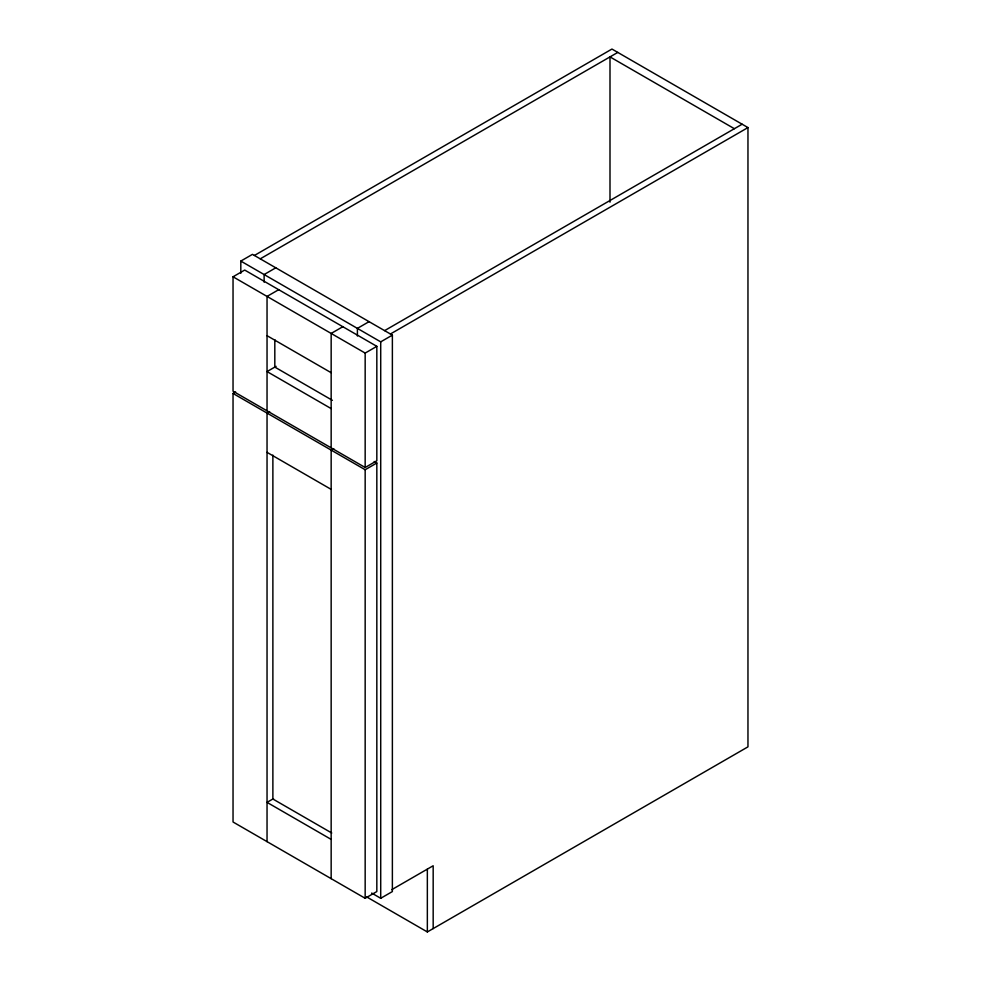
<?xml version="1.0" encoding="UTF-8"?>
<svg xmlns="http://www.w3.org/2000/svg" width="981" height="981" viewBox="0 0 981 981"><rect width="100%" height="100%" fill="white"/><g stroke="black" fill="none" stroke-linecap="round" stroke-linejoin="round"><path stroke-width="1.47" d="M240.811 273.307L240.811 261.081L252.473 254.349L392.375 335.122L392.375 891.557L380.714 898.289L371.652 893.053M254.41 255.465L611.948 49.05L747.963 127.579L747.963 746.848L427.348 931.95L366.6 896.879M260.247 258.837L617.772 52.41M233.037 276.789L244.698 270.057L376.827 346.342L376.827 460.763L365.165 467.496L233.037 391.211L233.037 276.789L365.165 353.074L376.827 346.342M275.784 267.813L264.122 274.545L264.122 282.185M278.702 289.689L267.04 296.421L267.04 410.843M342.823 326.71L331.161 333.442L331.161 447.863M276.115 366.342L267.04 371.578L331.161 408.599M374.215 461.499L376.827 463.007L376.827 891.557L365.165 898.289L233.037 822.004L233.037 393.455L235.624 391.959M369.052 321.658L357.403 328.39L357.403 336.029M384.601 330.634L742.139 124.219M390.426 333.994L747.963 127.579M240.811 261.081L380.714 341.854L392.375 335.122M269.628 411.591L267.04 413.087L267.04 841.637M333.761 448.611L331.161 450.107L331.161 878.657M233.037 393.455L365.165 469.74L376.827 463.007M273.515 798.632L267.04 802.372L331.161 839.393M391.726 889.693L433.173 865.757L433.173 928.59M734.364 128.695L609.998 56.898L609.998 202.16M267.04 335.686L331.161 372.706M332.4 400.334L274.815 367.09L274.815 339.634M267.04 452.351L331.161 489.372M331.762 833.004L272.877 799.012L272.877 455.098M427.348 869.129L427.348 931.95M380.714 341.854L380.714 898.289M365.165 353.074L365.165 467.496M365.165 469.74L365.165 898.289"/></g></svg>
